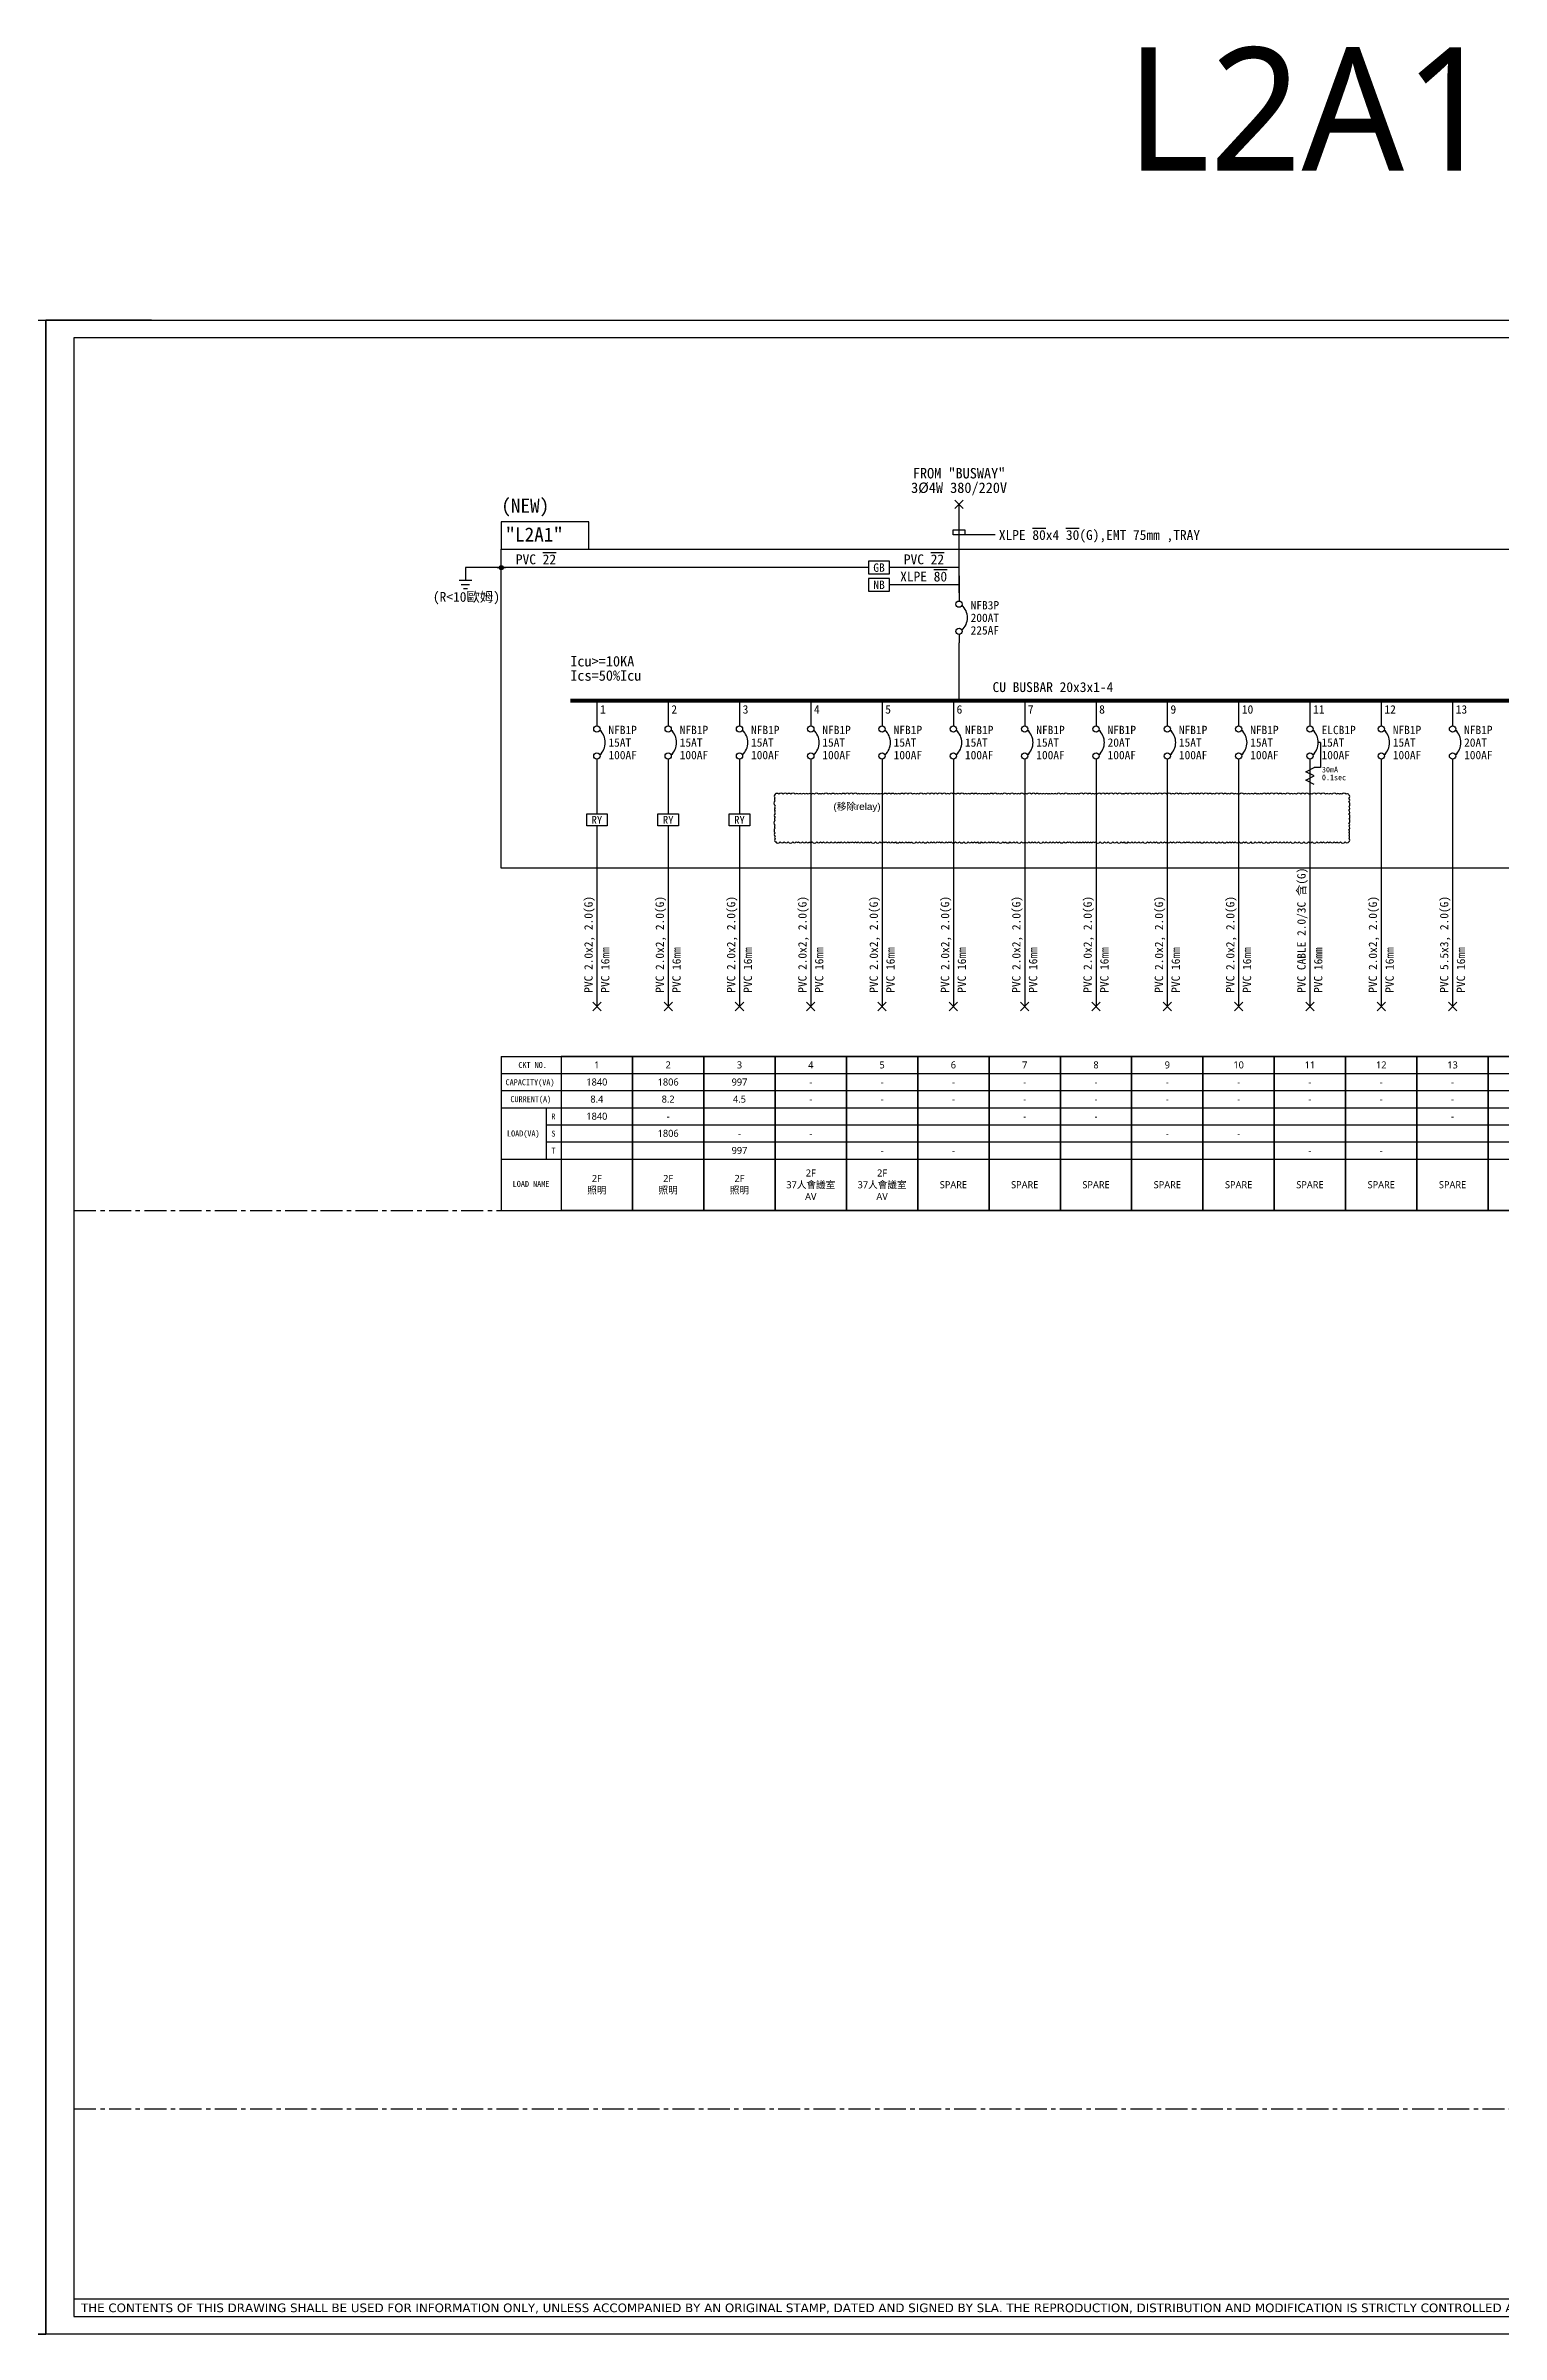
# Model space of a CAD drawing. Header units: millimetres. Extents: x 2201 to 372602, y -460 to 64535.
# Drawn here: x 290602 to 331934, y -460 to 64535 of the extents above; entities that cross this region are included whole.
import ezdxf
from ezdxf.enums import TextEntityAlignment as Align

# ---------------------------------------------------------------- set-up
doc = ezdxf.new("R2010")
doc.units = ezdxf.units.MM
doc.set_wipeout_variables(frame=1)
doc.linetypes.add('CAD TEMPLATE [橫]$0$CENTER', pattern=[2, 1.25, -0.25, 0.25, -0.25])
doc.layers.get('Defpoints').update_dxf_attribs({"color": 9})
for name, color, linetype in [('CAD TEMPLATE [橫]$0$E-PANEL', 4, 'Continuous'), ('CAD TEMPLATE [橫]$0$TEXT', 2, 'Continuous'), ('TI-TXT', 7, 'Continuous')]:
    doc.layers.add(name, color=color, linetype=linetype)
doc.styles.add('A3X$0$SLA-VERDANA', font='verdana.ttf')
doc.styles.add('CAD TEMPLATE [橫]$0$微軟正黑體', font='')
doc.styles.add('CAD TEMPLATE [橫]$0$標楷體', font='kaiu.ttf')
doc.styles.get("Standard").update_dxf_attribs({"font": 'arial.ttf'})
doc.styles.add('微軟正黑體', font='')
doc.styles.get('CAD TEMPLATE [橫]$0$微軟正黑體').set_extended_font_data('Microsoft JhengHei')
doc.styles.get('微軟正黑體').set_extended_font_data('Microsoft JhengHei')

# ---------------------------------------------------------------- blocks, each defined once
blk = doc.blocks.new('CAD TEMPLATE [橫]$0$圖框BLOCK')
at = {"color": 8, "linetype": 'CAD TEMPLATE [橫]$0$CENTER', "ltscale": 1000}
for p, q in [((1600, -50563), (142000, -50563)), ((1600, -101600), (142000, -101600))]:
    blk.add_line(p, q, dxfattribs=at)
blk.add_line((142000, -112400), (1600, -112400))
for points in [[(6000, 0), (0, 0), (0, -6000)], [(158000, -114400), (164000, -114400), (164000, -108400)]]:
    blk.add_lwpolyline(points)
blk.add_lwpolyline([(142000, -1000), (1600, -1000), (1600, -113400), (142000, -113400)], close=True)
at = {"layer": 'Defpoints', "ltscale": 1000}
blk.add_lwpolyline([(0, 0), (164000, 0), (164000, -114400), (0, -114400)], close=True, dxfattribs=at)
at = {"style": 'A3X$0$SLA-VERDANA'}
blk.add_text('THE CONTENTS OF THIS DRAWING SHALL BE USED FOR INFORMATION ONLY, UNLESS ACCOMPANIED BY AN ORIGINAL STAMP, DATED AND SIGNED BY SLA. THE REPRODUCTION, DISTRIBUTION AND MODIFICATION IS STRICTLY CONTROLLED AND MUST BE WITH PRIOR APPROVAL. NO LIABILITY CAN BE ATTRIBUTED TO SL+A International Asia FOR ANY IMPROPER OR ILLICIT USE.', height=490, dxfattribs=at).set_placement((2000, -112900), align=Align.MIDDLE_LEFT)
blk = doc.blocks.new('CAD TEMPLATE [橫]$0$DOT')
blk.add_line((-1, 0), (1, 0))
for radius in [0.5, 0.25]:
    blk.add_circle((0, 0), radius)
blk = doc.blocks.new('CAD TEMPLATE [橫]$0$GND')
for p, q in [((-1.5, 0), (1.5, 0)), ((-1, -1), (1, -1)), ((-0.5, -2), (0.5, -2))]:
    blk.add_line(p, q)
blk = doc.blocks.new('CAD TEMPLATE [橫]$0$NFB')
at = {"color": 7}
for p, q in [((-6, 0), (-4, 0)), ((4, 0), (6, 0))]:
    blk.add_line(p, q, dxfattribs=at)
for centre in [(-3.25, 0), (3.25, 0)]:
    blk.add_circle(centre, 0.75, dxfattribs=at)
blk.add_arc((0, -2.0625), 4.0625, 42.832341, 137.167659, dxfattribs=at)
blk = doc.blocks.new('CAD TEMPLATE [橫]$0$XPT')
for p, q in [((-1, 1), (1, -1)), ((1, 1), (-1, -1))]:
    blk.add_line(p, q)
blk = doc.blocks.new('*U43')
at = {"color": 0, "linetype": 'Continuous'}
blk.add_line((257778, -111657), (257778, -111522), dxfattribs=at)
at = {"linetype": 'Continuous'}
for p, q in [((257778, -114660), (257778, -111657)), ((257778, -113769), (240255, -113771)), ((240255, -113771), (240255, -114216)), ((257778, -118494), (257778, -116442))]:
    blk.add_line(p, q, dxfattribs=at)
blk.add_lwpolyline([(259057, -112606), (257573, -112606), (257573, -112434), (257979, -112434), (257979, -112606)])
at = {"color": 0, "xscale": 150, "yscale": 150, "zscale": 150}
blk.add_blockref('CAD TEMPLATE [橫]$0$XPT', (257778, -111522), dxfattribs=at)
at = {"xscale": 148.5, "yscale": 148.5, "zscale": 148.5}
for name, p in [('CAD TEMPLATE [橫]$0$DOT', (241527, -113771)), ('CAD TEMPLATE [橫]$0$GND', (240255, -114216))]:
    blk.add_blockref(name, p, dxfattribs=at)
at = {"xscale": 148.5, "yscale": 148.5, "zscale": 148.5, "rotation": 270}
blk.add_blockref('CAD TEMPLATE [橫]$0$NFB', (257778, -115551), dxfattribs=at)
blk = doc.blocks.new('*U40')
at = {"color": 7, "linetype": 'Continuous'}
blk.add_line((0, 0), (0, -594), dxfattribs=at)
at = {"color": 7, "xscale": 148.5, "yscale": 148.5, "zscale": 148.5, "rotation": 270}
blk.add_blockref('CAD TEMPLATE [橫]$0$NFB', (0, -1485), dxfattribs=at)
at = {"color": 7, "style": 'CAD TEMPLATE [橫]$0$標楷體'}
for s, p in [('NFB1P', (410, -1188)), ('15AT', (410, -1634)), ('100AF', (410, -2079))]:
    blk.add_text(s, height=297, dxfattribs=at).set_placement(p)
blk = doc.blocks.new('*U47')
at = {"linetype": 'Continuous'}
for p, q in [((210435, -120870), (210435, -122513)), ((210435, -122936), (210435, -129351))]:
    blk.add_line(p, q, dxfattribs=at)
at = {"ltscale": 1000}
blk.add_lwpolyline([(210073, -122513), (210797, -122513), (210797, -122936), (210073, -122936)], close=True, dxfattribs=at)
at = {"style": 'CAD TEMPLATE [橫]$0$標楷體'}
blk.add_text('RY', height=280, dxfattribs=at).set_placement((210435, -122724), align=Align.MIDDLE_CENTER)
blk = doc.blocks.new('*U18')
at = {"xscale": 148.5, "yscale": 148.5, "zscale": 148.5}
blk.add_blockref('CAD TEMPLATE [橫]$0$XPT', (210435, -126739), dxfattribs=at)
blk = doc.blocks.new('*U14')
blk.add_wipeout([(-3214, -388), (-2471, -388), (-2471, -834), (-3214, -834)])
for p, q in [((-2471, -388), (-3214, -388)), ((-3214, -388), (-3214, -834)), ((-2471, -834), (-2471, -388)), ((-3214, -834), (-2471, -834))]:
    blk.add_line(p, q)
at = {"linetype": 'Continuous'}
blk.add_line((0, -611), (-2471, -611), dxfattribs=at)
at = {"style": 'CAD TEMPLATE [橫]$0$標楷體'}
blk.add_text('GB', height=300, dxfattribs=at).set_placement((-2842, -611), align=Align.MIDDLE)
blk.add_wipeout([(-3214, -999), (-2471, -999), (-2471, -1444), (-3214, -1444)])
for p, q in [((-2471, -999), (-3214, -999)), ((-3214, -999), (-3214, -1444)), ((-3214, -1444), (-2471, -1444)), ((-2471, -1444), (-2471, -999))]:
    blk.add_line(p, q)
at = {"linetype": 'Continuous'}
blk.add_line((0, -1222), (-2471, -1222), dxfattribs=at)
at = {"style": 'CAD TEMPLATE [橫]$0$標楷體'}
blk.add_text('NB', height=300, dxfattribs=at).set_placement((-2842, -1222), align=Align.MIDDLE)
blk = doc.blocks.new('*U66')
at = {"layer": 'CAD TEMPLATE [橫]$0$TEXT', "color": 0, "style": 'CAD TEMPLATE [橫]$0$標楷體'}
for s, height, p in [('PVC 2.0x2, 2.0(G)', 297.03, (-150, -4419)), ('PVC 16mm', 297, (444, -4419))]:
    blk.add_text(s, height=height, rotation=90, dxfattribs=at).set_placement(p)
blk = doc.blocks.new('*U28')
at = {"color": 7, "linetype": 'Continuous'}
blk.add_line((0, 0), (0, -594), dxfattribs=at)
at = {"color": 7, "xscale": 148.5, "yscale": 148.5, "zscale": 148.5, "rotation": 270}
blk.add_blockref('CAD TEMPLATE [橫]$0$NFB', (0, -1485), dxfattribs=at)
blk.add_blockref('CAD TEMPLATE [橫]$0$NFB', (0, -1485), dxfattribs=at)
at = {"color": 7, "style": 'CAD TEMPLATE [橫]$0$標楷體'}
for s, p in [('20AT', (410, -1634)), ('NFB1P', (410, -1188)), ('100AF', (410, -2079))]:
    blk.add_text(s, height=297, dxfattribs=at).set_placement(p)
blk = doc.blocks.new('*U20')
at = {"style": 'CAD TEMPLATE [橫]$0$標楷體'}
for s, height, p in [('Icu>=10KA', 371.2, (0, 1215)), ('Ics=50%%%Icu', 371.25, (0, 708))]:
    blk.add_text(s, height=height, dxfattribs=at).set_placement(p)
blk = doc.blocks.new('*U67')
at = {"color": 7, "linetype": 'Continuous'}
blk.add_line((0, 0), (0, -594), dxfattribs=at)
at = {"color": 7, "xscale": 148.5, "yscale": 148.5, "zscale": 148.5, "rotation": 270}
blk.add_blockref('CAD TEMPLATE [橫]$0$NFB', (0, -1485), dxfattribs=at)
at = {"color": 7, "style": 'CAD TEMPLATE [橫]$0$標楷體'}
for s, p in [('200AT', (410, -1634)), ('NFB3P', (410, -1188)), ('225AF', (410, -2079))]:
    blk.add_text(s, height=297, dxfattribs=at).set_placement(p)
blk = doc.blocks.new('*U44')
at = {"color": 6, "style": 'CAD TEMPLATE [橫]$0$標楷體'}
blk.add_text('(NEW)', height=500, dxfattribs=at).set_placement((0, 326))
at = {"style": 'CAD TEMPLATE [橫]$0$標楷體'}
blk.add_text('3Ø4W 380/220V', height=371.25, dxfattribs=at).set_placement((16250, 1027), align=Align.CENTER)
blk = doc.blocks.new('*U24')
at = {"style": 'CAD TEMPLATE [橫]$0$標楷體'}
blk.add_text('(R<10歐姆)', height=350, dxfattribs=at).set_placement((1227, -1290), align=Align.RIGHT)
blk = doc.blocks.new('*U25')
at = {"ltscale": 1000}
blk.add_lwpolyline([(210435, -120870), (210435, -129351)], dxfattribs=at)
blk = doc.blocks.new('CAD TEMPLATE [橫]$0$LOAD_HEADER1')
for p, q in [((0, 0), (0, -36)), ((0, 0), (14, 0)), ((14, 0), (14, -36)), ((0, -4), (14, -4)), ((0, -8), (14, -8)), ((0, -12), (14, -12)), ((10.5, -12), (10.5, -24)), ((10.5, -16), (14, -16)), ((10.5, -20), (14, -20)), ((0, -24), (14, -24)), ((0, -36), (14, -36))]:
    blk.add_line(p, q)
at = {"style": 'CAD TEMPLATE [橫]$0$標楷體'}
for s, p in [('CAPACITY(VA)', (1, -6.74)), ('CKT NO.', (3.98, -2.71)), ('CURRENT(A)', (2.13, -10.7)), ('R', (11.71, -14.75)), ('LOAD(VA)', (1.33, -18.72)), ('T', (11.71, -22.75)), ('S', (11.71, -18.75)), ('LOAD NAME', (2.66, -30.5))]:
    blk.add_text(s, height=1.4, dxfattribs=at).set_placement(p)
blk = doc.blocks.new('*U46')
at = {"color": 7}
for p, q in [((2126.25, 5467.5), (2126.25, 0)), ((4657.5, 5467.5), (4657.5, 0)), ((7188.75, 5467.5), (7188.75, 0)), ((9720, 5467.5), (9720, 0)), ((12251.25, 5467.5), (12251.25, 0)), ((14782.5, 5467.5), (14782.5, 0)), ((17313.75, 5467.5), (17313.75, 0)), ((19845, 5467.5), (19845, 0)), ((22376.25, 5467.5), (22376.25, 0)), ((24907.5, 5467.5), (24907.5, 0)), ((27438.75, 5467.5), (27438.75, 0)), ((29970, 5467.5), (29970, 0)), ((32501.25, 5467.5), (32501.25, 0)), ((35032.5, 5467.5), (35032.5, 0)), ((2126.25, 4860), (4657.5, 4860)), ((2126.25, 4252.5), (4657.5, 4252.5)), ((4657.5, 4860), (7188.75, 4860)), ((4657.5, 4252.5), (7188.75, 4252.5)), ((7188.75, 4860), (9720, 4860)), ((7188.75, 4252.5), (9720, 4252.5)), ((9720, 4860), (12251.25, 4860)), ((9720, 4252.5), (12251.25, 4252.5)), ((12251.25, 4860), (14782.5, 4860)), ((12251.25, 4252.5), (14782.5, 4252.5)), ((14782.5, 4860), (17313.75, 4860)), ((14782.5, 4252.5), (17313.75, 4252.5)), ((17313.75, 4860), (19845, 4860)), ((17313.75, 4252.5), (19845, 4252.5)), ((19845, 4860), (22376.25, 4860)), ((19845, 4252.5), (22376.25, 4252.5)), ((22376.25, 4860), (24907.5, 4860)), ((22376.25, 4252.5), (24907.5, 4252.5)), ((24907.5, 4860), (27438.75, 4860)), ((24907.5, 4252.5), (27438.75, 4252.5)), ((27438.75, 4860), (29970, 4860)), ((27438.75, 4252.5), (29970, 4252.5)), ((29970, 4860), (32501.25, 4860)), ((29970, 4252.5), (32501.25, 4252.5)), ((32501.25, 4860), (35032.5, 4860)), ((32501.25, 4252.5), (35032.5, 4252.5)), ((35032.5, 4860), (37563.75, 4860)), ((35032.5, 4252.5), (37563.75, 4252.5)), ((2126.25, 3645), (4657.5, 3645)), ((4657.5, 3645), (7188.75, 3645)), ((7188.75, 3645), (9720, 3645)), ((9720, 3645), (12251.25, 3645)), ((12251.25, 3645), (14782.5, 3645)), ((14782.5, 3645), (17313.75, 3645)), ((17313.75, 3645), (19845, 3645)), ((19845, 3645), (22376.25, 3645)), ((22376.25, 3645), (24907.5, 3645)), ((24907.5, 3645), (27438.75, 3645)), ((27438.75, 3645), (29970, 3645)), ((29970, 3645), (32501.25, 3645)), ((32501.25, 3645), (35032.5, 3645)), ((35032.5, 3645), (37563.75, 3645)), ((2126.25, 3037.5), (4657.5, 3037.5)), ((4657.5, 3037.5), (7188.75, 3037.5)), ((7188.75, 3037.5), (9720, 3037.5)), ((9720, 3037.5), (12251.25, 3037.5)), ((12251.25, 3037.5), (14782.5, 3037.5)), ((14782.5, 3037.5), (17313.75, 3037.5)), ((17313.75, 3037.5), (19845, 3037.5)), ((19845, 3037.5), (22376.25, 3037.5)), ((22376.25, 3037.5), (24907.5, 3037.5)), ((24907.5, 3037.5), (27438.75, 3037.5)), ((27438.75, 3037.5), (29970, 3037.5)), ((29970, 3037.5), (32501.25, 3037.5)), ((32501.25, 3037.5), (35032.5, 3037.5)), ((35032.5, 3037.5), (37563.75, 3037.5)), ((2126.25, 2430), (4657.5, 2430)), ((2126.25, 1822.5), (4657.5, 1822.5)), ((4657.5, 2430), (7188.75, 2430)), ((4657.5, 1822.5), (7188.75, 1822.5)), ((7188.75, 2430), (9720, 2430)), ((7188.75, 1822.5), (9720, 1822.5)), ((9720, 2430), (12251.25, 2430)), ((9720, 1822.5), (12251.25, 1822.5)), ((12251.25, 2430), (14782.5, 2430)), ((12251.25, 1822.5), (14782.5, 1822.5)), ((14782.5, 2430), (17313.75, 2430)), ((14782.5, 1822.5), (17313.75, 1822.5)), ((17313.75, 2430), (19845, 2430)), ((17313.75, 1822.5), (19845, 1822.5)), ((19845, 2430), (22376.25, 2430)), ((19845, 1822.5), (22376.25, 1822.5)), ((22376.25, 2430), (24907.5, 2430)), ((22376.25, 1822.5), (24907.5, 1822.5)), ((24907.5, 2430), (27438.75, 2430)), ((24907.5, 1822.5), (27438.75, 1822.5)), ((27438.75, 2430), (29970, 2430)), ((27438.75, 1822.5), (29970, 1822.5)), ((29970, 2430), (32501.25, 2430)), ((29970, 1822.5), (32501.25, 1822.5)), ((32501.25, 2430), (35032.5, 2430)), ((32501.25, 1822.5), (35032.5, 1822.5)), ((35032.5, 2430), (37563.75, 2430)), ((35032.5, 1822.5), (37563.75, 1822.5))]:
    blk.add_line(p, q, dxfattribs=at)
at = {"ltscale": 1000}
for p, q in [((4657.5, 0), (4657.5, 5467.5)), ((7188.75, 0), (7188.75, 5467.5)), ((9720, 0), (9720, 5467.5)), ((12251.25, 0), (12251.25, 5467.5)), ((14782.5, 0), (14782.5, 5467.5)), ((17313.75, 0), (17313.75, 5467.5)), ((19845, 0), (19845, 5467.5)), ((22376.25, 0), (22376.25, 5467.5)), ((24907.5, 0), (24907.5, 5467.5)), ((27438.75, 0), (27438.75, 5467.5)), ((29970, 0), (29970, 5467.5)), ((32501.25, 0), (32501.25, 5467.5)), ((35032.5, 0), (35032.5, 5467.5))]:
    blk.add_line(p, q, dxfattribs=at)
at = {"color": 7, "ltscale": 1000}
for p, q in [((4657.5, 0), (2126.25, 0)), ((7188.75, 0), (4657.5, 0)), ((9720, 0), (7188.75, 0)), ((12251.25, 0), (9720, 0)), ((14782.5, 0), (12251.25, 0)), ((17313.75, 0), (14782.5, 0)), ((19845, 0), (17313.75, 0)), ((22376.25, 0), (19845, 0)), ((24907.5, 0), (22376.25, 0)), ((27438.75, 0), (24907.5, 0)), ((29970, 0), (27438.75, 0)), ((32501.25, 0), (29970, 0)), ((35032.5, 0), (32501.25, 0)), ((37563.75, 0), (35032.5, 0))]:
    blk.add_line(p, q, dxfattribs=at)
for points in [[(0, 23480.46), (3110.83, 23480.46), (3110.83, 24443.9), (0, 24443.9)], [(0, 23480.46), (57813.75, 23480.46), (57813.75, 12146.19), (0, 12146.19)]]:
    blk.add_lwpolyline(points, close=True, dxfattribs=at)
at = {"color": 0, "const_width": 150.36}
blk.add_lwpolyline([(2449.28, 18095.39), (55364.17, 18095.39)], dxfattribs=at)
at = {"color": 7}
for points in [[(4657.5, 5467.5), (2126.25, 5467.5)], [(7188.75, 5467.5), (4657.5, 5467.5)], [(9720, 5467.5), (7188.75, 5467.5)], [(12251.25, 5467.5), (9720, 5467.5)], [(14782.5, 5467.5), (12251.25, 5467.5)], [(17313.75, 5467.5), (14782.5, 5467.5)], [(19845, 5467.5), (17313.75, 5467.5)], [(22376.25, 5467.5), (19845, 5467.5)], [(24907.5, 5467.5), (22376.25, 5467.5)], [(27438.75, 5467.5), (24907.5, 5467.5)], [(29970, 5467.5), (27438.75, 5467.5)], [(32501.25, 5467.5), (29970, 5467.5)], [(35032.5, 5467.5), (32501.25, 5467.5)], [(37563.75, 5467.5), (35032.5, 5467.5)]]:
    blk.add_lwpolyline(points, dxfattribs=at)
at = {"xscale": 151.8750000000045, "yscale": 151.8750000000045, "zscale": 151.8750000000045}
blk.add_blockref('CAD TEMPLATE [橫]$0$LOAD_HEADER1', (0, 5467.5), dxfattribs=at)
blk = doc.blocks.new('*T45')
at = {"linetype": 'ByBlock', "lineweight": -2, "transparency": 16777216}
for p, q in [((0, 0), (44550, 0)), ((0, 0), (0, -4374)), ((2025, 0), (2025, -4374)), ((4050, 0), (4050, -4374)), ((6075, 0), (6075, -4374)), ((8100, 0), (8100, -4374)), ((10125, 0), (10125, -4374)), ((12150, 0), (12150, -4374)), ((14175, 0), (14175, -4374)), ((16200, 0), (16200, -4374)), ((18225, 0), (18225, -4374)), ((20250, 0), (20250, -4374)), ((22275, 0), (22275, -4374)), ((24300, 0), (24300, -4374)), ((26325, 0), (26325, -4374)), ((28350, 0), (28350, -4374)), ((30375, 0), (30375, -4374)), ((32400, 0), (32400, -4374)), ((34425, 0), (34425, -4374)), ((36450, 0), (36450, -4374)), ((38475, 0), (38475, -4374)), ((40500, 0), (40500, -4374)), ((42525, 0), (42525, -4374)), ((44550, 0), (44550, -4374)), ((0, -486), (44550, -486)), ((0, -972), (44550, -972)), ((0, -1458), (44550, -1458)), ((0, -1944), (44550, -1944)), ((0, -2430), (44550, -2430)), ((0, -2916), (44550, -2916)), ((0, -4374), (44550, -4374))]:
    blk.add_line(p, q, dxfattribs=at)
at = {"color": 0, "transparency": 16777216, "char_height": 200, "width": 2022, "attachment_point": 5, "style": '微軟正黑體'}
for s, insert in [('{\\f微軟正黑體|b0|i0|c136;1840', (1012.5, -729)), ('{\\f微軟正黑體|b0|i0|c136;1', (1012.5, -243)), ('{\\f微軟正黑體|b0|i0|c136;1806', (3037.5, -729)), ('{\\f微軟正黑體|b0|i0|c136;2', (3037.5, -243)), ('{\\f微軟正黑體|b0|i0|c136;997', (5062.5, -729)), ('{\\f微軟正黑體|b0|i0|c136;3', (5062.5, -243)), ('{\\f微軟正黑體|b0|i0|c136;4', (7087.5, -243)), ('{\\f微軟正黑體|b0|i0|c136;5', (9112.5, -243)), ('{\\f微軟正黑體|b0|i0|c136;6', (11137.5, -243)), ('{\\f微軟正黑體|b0|i0|c136;7', (13162.5, -243)), ('{\\f微軟正黑體|b0|i0|c136;8', (15187.5, -243)), ('{\\f微軟正黑體|b0|i0|c136;9', (17212.5, -243)), ('{\\f微軟正黑體|b0|i0|c136;10', (19237.5, -243)), ('{\\f微軟正黑體|b0|i0|c136;11', (21262.5, -243)), ('{\\f微軟正黑體|b0|i0|c136;12', (23287.5, -243)), ('{\\f微軟正黑體|b0|i0|c136;13', (25312.5, -243)), ('{\\f微軟正黑體|b0|i0|c136;14', (27337.5, -243)), ('{\\f微軟正黑體|b0|i0|c136;15', (29362.5, -243)), ('{\\f微軟正黑體|b0|i0|c136;64002', (31387.5, -729)), ('{\\f微軟正黑體|b0|i0|c136;16', (31387.5, -243)), ('{\\f微軟正黑體|b0|i0|c136;1000', (33412.5, -729)), ('{\\f微軟正黑體|b0|i0|c136;17', (33412.5, -243)), ('{\\f微軟正黑體|b0|i0|c136;1000', (35437.5, -729)), ('{\\f微軟正黑體|b0|i0|c136;18', (35437.5, -243)), ('{\\f微軟正黑體|b0|i0|c136;1000', (37462.5, -729)), ('{\\f微軟正黑體|b0|i0|c136;19', (37462.5, -243)), ('{\\f微軟正黑體|b0|i0|c136;1000', (39487.5, -729)), ('{\\f微軟正黑體|b0|i0|c136;20', (39487.5, -243)), ('{\\f微軟正黑體|b0|i0|c136;21', (41512.5, -243)), ('{\\f微軟正黑體|b0|i0|c136;TOTAL', (43537.5, -243)), ('{\\f微軟正黑體|b0|i0|c136;72645', (43537.5, -729)), ('{\\f微軟正黑體|b0|i0|c136;8.4', (1012.5, -1215)), ('{\\f微軟正黑體|b0|i0|c136;8.2', (3037.5, -1215)), ('{\\f微軟正黑體|b0|i0|c136;4.5', (5062.5, -1215)), ('{\\f微軟正黑體|b0|i0|c136;-', (7087.5, -729)), ('{\\f微軟正黑體|b0|i0|c136;-', (7087.5, -1215)), ('{\\f微軟正黑體|b0|i0|c136;-', (9112.5, -729)), ('{\\f微軟正黑體|b0|i0|c136;-', (9112.5, -1215)), ('{\\f微軟正黑體|b0|i0|c136;-', (11137.5, -729)), ('{\\f微軟正黑體|b0|i0|c136;-', (11137.5, -1215)), ('{\\f微軟正黑體|b0|i0|c136;-', (13162.5, -729)), ('{\\f微軟正黑體|b0|i0|c136;-', (13162.5, -1215)), ('{\\f微軟正黑體|b0|i0|c136;-', (15187.5, -729)), ('{\\f微軟正黑體|b0|i0|c136;-', (15187.5, -1215)), ('{\\f微軟正黑體|b0|i0|c136;-', (17212.5, -729)), ('{\\f微軟正黑體|b0|i0|c136;-', (17212.5, -1215)), ('{\\f微軟正黑體|b0|i0|c136;-', (19237.5, -729)), ('{\\f微軟正黑體|b0|i0|c136;-', (19237.5, -1215)), ('{\\f微軟正黑體|b0|i0|c136;-', (21262.5, -729)), ('{\\f微軟正黑體|b0|i0|c136;-', (21262.5, -1215)), ('{\\f微軟正黑體|b0|i0|c136;-', (23287.5, -729)), ('{\\f微軟正黑體|b0|i0|c136;-', (23287.5, -1215)), ('{\\f微軟正黑體|b0|i0|c136;-', (25312.5, -729)), ('{\\f微軟正黑體|b0|i0|c136;-', (25312.5, -1215)), ('{\\f微軟正黑體|b0|i0|c136;-', (27337.5, -729)), ('{\\f微軟正黑體|b0|i0|c136;-', (27337.5, -1215)), ('{\\f微軟正黑體|b0|i0|c136;-', (29362.5, -729)), ('{\\f微軟正黑體|b0|i0|c136;-', (29362.5, -1215)), ('{\\f微軟正黑體|b0|i0|c136;97.0', (31387.5, -1215)), ('{\\f微軟正黑體|b0|i0|c136;4.5', (33412.5, -1215)), ('{\\f微軟正黑體|b0|i0|c136;4.5', (35437.5, -1215)), ('{\\f微軟正黑體|b0|i0|c136;4.5', (37462.5, -1215)), ('{\\f微軟正黑體|b0|i0|c136;4.5', (39487.5, -1215)), ('{\\f微軟正黑體|b0|i0|c136;-', (41512.5, -729)), ('{\\f微軟正黑體|b0|i0|c136;-', (41512.5, -1215)), ('{\\f微軟正黑體|b0|i0|c136;114.4', (43537.5, -1215)), ('{\\f微軟正黑體|b0|i0|c136;1840', (1012.5, -1701)), ('{\\f微軟正黑體|b0|i0|c136;-', (3037.5, -1701)), ('{\\f微軟正黑體|b0|i0|c136;', (5062.5, -1701)), ('{\\f微軟正黑體|b0|i0|c136;', (7087.5, -1701)), ('{\\f微軟正黑體|b0|i0|c136;', (9112.5, -1701)), ('{\\f微軟正黑體|b0|i0|c136;', (11137.5, -1701)), ('{\\f微軟正黑體|b0|i0|c136;-', (13162.5, -1701)), ('{\\f微軟正黑體|b0|i0|c136;-', (15187.5, -1701)), ('{\\f微軟正黑體|b0|i0|c136;', (17212.5, -1701)), ('{\\f微軟正黑體|b0|i0|c136;', (19237.5, -1701)), ('{\\f微軟正黑體|b0|i0|c136;', (21262.5, -1701)), ('{\\f微軟正黑體|b0|i0|c136;', (23287.5, -1701)), ('{\\f微軟正黑體|b0|i0|c136;-', (25312.5, -1701)), ('{\\f微軟正黑體|b0|i0|c136;-', (27337.5, -1701)), ('{\\f微軟正黑體|b0|i0|c136;', (29362.5, -1701)), ('{\\f微軟正黑體|b0|i0|c136;21334', (31387.5, -1701)), ('{\\f微軟正黑體|b0|i0|c136;1000', (33412.5, -1701)), ('{\\f微軟正黑體|b0|i0|c136;1000', (35437.5, -1701)), ('{\\f微軟正黑體|b0|i0|c136;-', (37462.5, -1701)), ('{\\f微軟正黑體|b0|i0|c136;-', (39487.5, -1701)), ('{\\f微軟正黑體|b0|i0|c136;', (41512.5, -1701)), ('{\\f微軟正黑體|b0|i0|c136;25174', (43537.5, -1701)), ('{\\f微軟正黑體|b0|i0|c136;', (1012.5, -2187)), ('{\\f微軟正黑體|b0|i0|c136;1806', (3037.5, -2187)), ('{\\f微軟正黑體|b0|i0|c136;997', (5062.5, -2673)), ('{\\f微軟正黑體|b0|i0|c136;-', (5062.5, -2187)), ('{\\f微軟正黑體|b0|i0|c136;-', (7087.5, -2187)), ('{\\f微軟正黑體|b0|i0|c136;', (9112.5, -2187)), ('{\\f微軟正黑體|b0|i0|c136;', (11137.5, -2187)), ('{\\f微軟正黑體|b0|i0|c136;', (13162.5, -2187)), ('{\\f微軟正黑體|b0|i0|c136;', (15187.5, -2187)), ('{\\f微軟正黑體|b0|i0|c136;-', (17212.5, -2187)), ('{\\f微軟正黑體|b0|i0|c136;-', (19237.5, -2187)), ('{\\f微軟正黑體|b0|i0|c136;', (21262.5, -2187)), ('{\\f微軟正黑體|b0|i0|c136;', (23287.5, -2187)), ('{\\f微軟正黑體|b0|i0|c136;', (25312.5, -2187)), ('{\\f微軟正黑體|b0|i0|c136;', (27337.5, -2187)), ('{\\f微軟正黑體|b0|i0|c136;-', (29362.5, -2187)), ('{\\f微軟正黑體|b0|i0|c136;21334', (31387.5, -2187)), ('{\\f微軟正黑體|b0|i0|c136;21334', (31387.5, -2673)), ('{\\f微軟正黑體|b0|i0|c136;', (33412.5, -2187)), ('{\\f微軟正黑體|b0|i0|c136;', (35437.5, -2187)), ('{\\f微軟正黑體|b0|i0|c136;1000', (37462.5, -2187)), ('{\\f微軟正黑體|b0|i0|c136;1000', (39487.5, -2187)), ('{\\f微軟正黑體|b0|i0|c136;-', (41512.5, -2187)), ('{\\f微軟正黑體|b0|i0|c136;25140', (43537.5, -2187)), ('{\\f微軟正黑體|b0|i0|c136;22331', (43537.5, -2673)), ('{\\f微軟正黑體|b0|i0|c136;', (1012.5, -2673)), ('{\\f微軟正黑體|b0|i0|c136;', (3037.5, -2673)), ('{\\f微軟正黑體|b0|i0|c136;2F^J37人會議室^JAV', (7087.5, -3645)), ('{\\f微軟正黑體|b0|i0|c136;', (7087.5, -2673)), ('{\\f微軟正黑體|b0|i0|c136;2F^J37人會議室^JAV', (9112.5, -3645)), ('{\\f微軟正黑體|b0|i0|c136;-', (9112.5, -2673)), ('{\\f微軟正黑體|b0|i0|c136;-', (11137.5, -2673)), ('{\\f微軟正黑體|b0|i0|c136;', (13162.5, -2673)), ('{\\f微軟正黑體|b0|i0|c136;', (15187.5, -2673)), ('{\\f微軟正黑體|b0|i0|c136;', (17212.5, -2673)), ('{\\f微軟正黑體|b0|i0|c136;', (19237.5, -2673)), ('{\\f微軟正黑體|b0|i0|c136;-', (21262.5, -2673)), ('{\\f微軟正黑體|b0|i0|c136;-', (23287.5, -2673)), ('{\\f微軟正黑體|b0|i0|c136;', (25312.5, -2673)), ('{\\f微軟正黑體|b0|i0|c136;', (27337.5, -2673)), ('{\\f微軟正黑體|b0|i0|c136;', (29362.5, -2673)), ('{\\f微軟正黑體|b0|i0|c136;-', (33412.5, -2673)), ('{\\f微軟正黑體|b0|i0|c136;-', (35437.5, -2673)), ('{\\f微軟正黑體|b0|i0|c136;', (37462.5, -2673)), ('{\\f微軟正黑體|b0|i0|c136;', (39487.5, -2673)), ('{\\f微軟正黑體|b0|i0|c136;', (41512.5, -2673)), ('{\\f微軟正黑體|b0|i0|c136;2F^J照明', (1012.5, -3645)), ('{\\f微軟正黑體|b0|i0|c136;2F^J照明', (3037.5, -3645)), ('{\\f微軟正黑體|b0|i0|c136;2F^J照明', (5062.5, -3645)), ('{\\f微軟正黑體|b0|i0|c136;SPARE', (11137.5, -3645)), ('{\\f微軟正黑體|b0|i0|c136;SPARE', (13162.5, -3645)), ('{\\f微軟正黑體|b0|i0|c136;SPARE', (15187.5, -3645)), ('{\\f微軟正黑體|b0|i0|c136;SPARE', (17212.5, -3645)), ('{\\f微軟正黑體|b0|i0|c136;SPARE', (19237.5, -3645)), ('{\\f微軟正黑體|b0|i0|c136;SPARE', (21262.5, -3645)), ('{\\f微軟正黑體|b0|i0|c136;SPARE', (23287.5, -3645)), ('{\\f微軟正黑體|b0|i0|c136;SPARE', (25312.5, -3645)), ('{\\f微軟正黑體|b0|i0|c136;SPARE', (27337.5, -3645)), ('{\\f微軟正黑體|b0|i0|c136;SPARE', (29362.5, -3645)), ('{\\f微軟正黑體|b0|i0|c136;AC2A1', (31387.5, -3645)), ('{\\f微軟正黑體|b0|i0|c136;全熱交換機', (33412.5, -3645)), ('{\\f微軟正黑體|b0|i0|c136;全熱交換機', (35437.5, -3645)), ('{\\f微軟正黑體|b0|i0|c136;FAN COIL', (37462.5, -3645)), ('{\\f微軟正黑體|b0|i0|c136;FAN COIL', (39487.5, -3645)), ('{\\f微軟正黑體|b0|i0|c136;SPARE', (41512.5, -3645)), ('{\\f微軟正黑體|b0|i0|c136;', (43537.5, -3645))]:
    blk.add_mtext(s, dxfattribs=dict(at, insert=insert))
blk = doc.blocks.new('CAD TEMPLATE [橫]$0$NFB_ELB')
at = {"color": 4}
for p, q in [((-6.13, 0), (-4, 0)), ((0.25, 2.72), (6.63, 2.72)), ((0.25, 2.72), (0.25, 2.13)), ((4.51, 0), (6.63, 0)), ((6.63, 2.72), (6.63, 1.06)), ((7.7, -1.06), (6.63, 1.06)), ((8.76, 1.06), (7.7, -1.06)), ((9.82, -1.06), (8.76, 1.06)), ((10.89, 1.06), (9.82, -1.06))]:
    blk.add_line(p, q, dxfattribs=at)
for centre in [(-3.2, 0), (3.71, 0)]:
    blk.add_circle(centre, 0.798, dxfattribs=at)
blk.add_arc((0.25, -2.19), 4.32, 42.83234, 137.16766, dxfattribs=at)

msp = doc.modelspace()

# ---------------------------------------------------------------- linework, layer by layer
at = {"color": 1}
msp.add_lwpolyline([(311316, 43275, 0.520567), (311316, 43176, 0.520567), (311316, 43090, 0.520567), (311316, 42958, 0.520567), (311316, 42886, 0.520567), (311316, 42804, 0.520567), (311316, 42728, 0.520567), (311316, 42620, 0.520567), (311316, 42534, 0.520567), (311316, 42402, 0.520567), (311316, 42312, 0.520567), (311316, 42182, 0.520567), (311316, 42085, 0.520567), (311316, 42016, 0.520567), (311330, 41925, 0.520567), (311455, 41925, 0.520567), (311569, 41925, 0.520567), (311688, 41925, 0.520567), (311818, 41925, 0.520567), (311913, 41925, 0.520567), (311982, 41925, 0.520567), (312093, 41925, 0.520567), (312191, 41925, 0.520567), (312286, 41925, 0.520567), (312368, 41925, 0.520567), (312499, 41925, 0.520567), (312601, 41925, 0.520567), (312688, 41925, 0.520567), (312792, 41925, 0.520567), (312901, 41925, 0.520567), (313017, 41925, 0.520567), (313110, 41925, 0.520567), (313187, 41925, 0.520567), (313288, 41925, 0.520567), (313376, 41925, 0.520567), (313459, 41925, 0.520567), (313526, 41925, 0.520567), (313598, 41925, 0.520567), (313669, 41925, 0.520567), (313770, 41925, 0.520567), (313878, 41925, 0.520567), (313951, 41925, 0.520567), (314031, 41925, 0.520567), (314163, 41925, 0.520567), (314288, 41925, 0.520567), (314397, 41925, 0.520567), (314466, 41925, 0.520567), (314542, 41925, 0.520567), (314642, 41925, 0.520567), (314728, 41925, 0.520567), (314852, 41925, 0.520567), (314925, 41925, 0.520567), (315030, 41925, 0.520567), (315116, 41925, 0.520567), (315191, 41925, 0.520567), (315320, 41925, 0.520567), (315411, 41925, 0.520567), (315520, 41925, 0.520567), (315644, 41925, 0.520567), (315749, 41925, 0.520567), (315822, 41925, 0.520567), (315918, 41925, 0.520567), (315984, 41925, 0.520567), (316060, 41925, 0.520567), (316175, 41925, 0.520567), (316246, 41925, 0.520567), (316315, 41925, 0.520567), (316437, 41925, 0.520567), (316548, 41925, 0.520567), (316671, 41925, 0.520567), (316798, 41925, 0.520567), (316896, 41925, 0.520567), (316976, 41925, 0.520567), (317058, 41925, 0.520567), (317179, 41925, 0.520567), (317276, 41925, 0.520567), (317385, 41925, 0.520567), (317460, 41925, 0.520567), (317535, 41925, 0.520567), (317646, 41925, 0.520567), (317779, 41925, 0.520567), (317861, 41925, 0.520567), (317984, 41925, 0.520567), (318091, 41925, 0.520567), (318181, 41925, 0.520567), (318311, 41925, 0.520567), (318411, 41925, 0.520567), (318523, 41925, 0.520567), (318614, 41925, 0.520567), (318687, 41925, 0.520567), (318798, 41925, 0.520567), (318924, 41925, 0.520567), (319012, 41925, 0.520567), (319123, 41925, 0.520567), (319213, 41925, 0.520567), (319308, 41925, 0.520567), (319393, 41925, 0.520567), (319516, 41925, 0.520567), (319614, 41925, 0.520567), (319681, 41925, 0.520567), (319773, 41925, 0.520567), (319892, 41925, 0.520567), (319973, 41925, 0.520567), (320051, 41925, 0.520567), (320130, 41925, 0.520567), (320205, 41925, 0.520567), (320276, 41925, 0.520567), (320347, 41925, 0.520567), (320414, 41925, 0.520567), (320542, 41925, 0.520567), (320667, 41925, 0.520567), (320774, 41925, 0.520567), (320904, 41925, 0.520567), (321014, 41925, 0.520567), (321141, 41925, 0.520567), (321222, 41925, 0.520567), (321344, 41925, 0.520567), (321442, 41925, 0.520567), (321536, 41925, 0.520567), (321640, 41925, 0.520567), (321758, 41925, 0.520567), (321891, 41925, 0.520567), (321976, 41925, 0.520567), (322066, 41925, 0.520567), (322144, 41925, 0.520567), (322265, 41925, 0.520567), (322371, 41925, 0.520567), (322446, 41925, 0.520567), (322541, 41925, 0.520567), (322626, 41925, 0.520567), (322733, 41925, 0.520567), (322802, 41925, 0.520567), (322919, 41925, 0.520567), (323005, 41925, 0.520567), (323074, 41925, 0.520567), (323189, 41925, 0.520567), (323290, 41925, 0.520567), (323375, 41925, 0.520567), (323498, 41925, 0.520567), (323586, 41925, 0.520567), (323690, 41925, 0.520567), (323794, 41925, 0.520567), (323917, 41925, 0.520567), (324022, 41925, 0.520567), (324144, 41925, 0.520567), (324231, 41925, 0.520567), (324303, 41925, 0.520567), (324376, 41925, 0.520567), (324494, 41925, 0.520567), (324614, 41925, 0.520567), (324694, 41925, 0.520567), (324819, 41925, 0.520567), (324944, 41925, 0.520567), (325051, 41925, 0.520567), (325127, 41925, 0.520567), (325259, 41925, 0.520567), (325381, 41925, 0.520567), (325485, 41925, 0.520567), (325553, 41925, 0.520567), (325655, 41925, 0.520567), (325759, 41925, 0.520567), (325854, 41925, 0.520567), (325954, 41925, 0.520567), (326086, 41925, 0.520567), (326200, 41925, 0.520567), (326329, 41925, 0.520567), (326457, 41925, 0.520567), (326567, 41925, 0.520567), (326694, 41925, 0.520567), (326811, 41925, 0.520567), (326884, 41925, 0.520567), (326999, 41925, 0.520567), (327076, 41925, 0.520567), (327193, 41925, 0.520567), (327269, 41925, 0.520567), (327371, 41925, 0.520567), (327501, 41925, 0.520567), (327607, 41925, 0.520567), (327607, 42019, 0.520567), (327607, 42106, 0.520567), (327607, 42187, 0.520567), (327607, 42261, 0.520567), (327607, 42372, 0.520567), (327607, 42461, 0.520567), (327607, 42583, 0.520567), (327607, 42706, 0.520567), (327607, 42820, 0.520567), (327607, 42932, 0.520567), (327607, 43053, 0.520567), (327607, 43163, 0.520567), (327607, 43263, 0.520567), (327530, 43275, 0.520567), (327406, 43275, 0.520567), (327337, 43275, 0.520567), (327255, 43275, 0.520567), (327129, 43275, 0.520567), (327035, 43275, 0.520567), (326940, 43275, 0.520567), (326807, 43275, 0.520567), (326682, 43275, 0.520567), (326561, 43275, 0.520567), (326470, 43275, 0.520567), (326353, 43275, 0.520567), (326243, 43275, 0.520567), (326117, 43275, 0.520567), (326023, 43275, 0.520567), (325933, 43275, 0.520567), (325807, 43275, 0.520567), (325717, 43275, 0.520567), (325613, 43275, 0.520567), (325480, 43275, 0.520567), (325358, 43275, 0.520567), (325259, 43275, 0.520567), (325147, 43275, 0.520567), (325067, 43275, 0.520567), (324995, 43275, 0.520567), (324896, 43275, 0.520567), (324807, 43275, 0.520567), (324713, 43275, 0.520567), (324625, 43275, 0.520567), (324501, 43275, 0.520567), (324430, 43275, 0.520567), (324336, 43275, 0.520567), (324227, 43275, 0.520567), (324142, 43275, 0.520567), (324043, 43275, 0.520567), (323916, 43275, 0.520567), (323804, 43275, 0.520567), (323715, 43275, 0.520567), (323608, 43275, 0.520567), (323481, 43275, 0.520567), (323367, 43275, 0.520567), (323263, 43275, 0.520567), (323163, 43275, 0.520567), (323042, 43275, 0.520567), (322951, 43275, 0.520567), (322871, 43275, 0.520567), (322768, 43275, 0.520567), (322659, 43275, 0.520567), (322562, 43275, 0.520567), (322435, 43275, 0.520567), (322308, 43275, 0.520567), (322177, 43275, 0.520567), (322074, 43275, 0.520567), (321995, 43275, 0.520567), (321866, 43275, 0.520567), (321752, 43275, 0.520567), (321643, 43275, 0.520567), (321541, 43275, 0.520567), (321454, 43275, 0.520567), (321335, 43275, 0.520567), (321229, 43275, 0.520567), (321160, 43275, 0.520567), (321033, 43275, 0.520567), (320921, 43275, 0.520567), (320792, 43275, 0.520567), (320689, 43275, 0.520567), (320569, 43275, 0.520567), (320460, 43275, 0.520567), (320379, 43275, 0.520567), (320299, 43275, 0.520567), (320197, 43275, 0.520567), (320075, 43275, 0.520567), (319949, 43275, 0.520567), (319869, 43275, 0.520567), (319787, 43275, 0.520567), (319700, 43275, 0.520567), (319629, 43275, 0.520567), (319512, 43275, 0.520567), (319422, 43275, 0.520567), (319310, 43275, 0.520567), (319216, 43275, 0.520567), (319135, 43275, 0.520567), (319066, 43275, 0.520567), (318969, 43275, 0.520567), (318885, 43275, 0.520567), (318807, 43275, 0.520567), (318706, 43275, 0.520567), (318596, 43275, 0.520567), (318469, 43275, 0.520567), (318376, 43275, 0.520567), (318264, 43275, 0.520567), (318174, 43275, 0.520567), (318096, 43275, 0.520567), (317987, 43275, 0.520567), (317890, 43275, 0.520567), (317773, 43275, 0.520567), (317698, 43275, 0.520567), (317617, 43275, 0.520567), (317506, 43275, 0.520567), (317398, 43275, 0.520567), (317318, 43275, 0.520567), (317247, 43275, 0.520567), (317155, 43275, 0.520567), (317059, 43275, 0.520567), (316955, 43275, 0.520567), (316852, 43275, 0.520567), (316766, 43275, 0.520567), (316680, 43275, 0.520567), (316557, 43275, 0.520567), (316456, 43275, 0.520567), (316377, 43275, 0.520567), (316265, 43275, 0.520567), (316173, 43275, 0.520567), (316058, 43275, 0.520567), (315929, 43275, 0.520567), (315817, 43275, 0.520567), (315708, 43275, 0.520567), (315599, 43275, 0.520567), (315522, 43275, 0.520567), (315391, 43275, 0.520567), (315307, 43275, 0.520567), (315218, 43275, 0.520567), (315086, 43275, 0.520567), (314973, 43275, 0.520567), (314867, 43275, 0.520567), (314780, 43275, 0.520567), (314705, 43275, 0.520567), (314600, 43275, 0.520567), (314495, 43275, 0.520567), (314393, 43275, 0.520567), (314297, 43275, 0.520567), (314226, 43275, 0.520567), (314138, 43275, 0.520567), (314059, 43275, 0.520567), (313961, 43275, 0.520567), (313893, 43275, 0.520567), (313810, 43275, 0.520567), (313727, 43275, 0.520567), (313654, 43275, 0.520567), (313532, 43275, 0.520567), (313419, 43275, 0.520567), (313304, 43275, 0.520567), (313201, 43275, 0.520567), (313107, 43275, 0.520567), (313014, 43275, 0.520567), (312909, 43275, 0.520567), (312823, 43275, 0.520567), (312701, 43275, 0.520567), (312614, 43275, 0.520567), (312546, 43275, 0.520567), (312428, 43275, 0.520567), (312351, 43275, 0.520567), (312253, 43275, 0.520567), (312165, 43275, 0.520567), (312067, 43275, 0.520567), (311974, 43275, 0.520567), (311887, 43275, 0.520567), (311761, 43275, 0.520567), (311660, 43275, 0.520567), (311547, 43275, 0.520567), (311417, 43275, 0.520567)], format="xyb", close=True, dxfattribs=at)
at = {"layer": 'CAD TEMPLATE [橫]$0$E-PANEL'}
msp.add_line((326502, 45935), (326502, 45459), dxfattribs=at)
at = {"layer": 'Defpoints', "ltscale": 1000}
for points in [[(290602, -460), (208602, -460), (208602, 56740), (290602, 56740)], [(372602, -460), (290602, -460), (290602, 56740), (372602, 56740)]]:
    msp.add_lwpolyline(points, close=True, dxfattribs=at)

# ---------------------------------------------------------------- block references
at = {"xscale": 0.7999999999999716, "yscale": 0.7999999999999716, "zscale": 0.7999999999999716}
for name, p in [('*U44', (303538, 51013)), ('*U43', (110316, 140730)), ('*U24', (302520, 49775)), ('*U20', (305497, 45935)), ('*U40', (306252, 45935)), ('*U40', (308277, 45935)), ('*U40', (310302, 45935)), ('*U40', (312327, 45935)), ('*U40', (314352, 45935)), ('*U40', (316377, 45935)), ('*U40', (318402, 45935)), ('*U28', (320427, 45935)), ('*U40', (322452, 45935)), ('*U40', (324477, 45935)), ('*U40', (328527, 45935)), ('*U28', (330552, 45935)), ('*U47', (137904, 140730)), ('*U47', (139929, 140730)), ('*U47', (141954, 140730)), ('*U25', (143979, 140730)), ('*U25', (146004, 140730)), ('*U25', (148029, 140730)), ('*U25', (150054, 140730)), ('*U25', (152079, 140730)), ('*U25', (154104, 140730)), ('*U25', (156129, 140730)), ('*U25', (158154, 140730)), ('*U25', (160179, 140730)), ('*U25', (162204, 140730)), ('*U66', (306252, 41175)), ('*U66', (308277, 41175)), ('*U66', (310302, 41175)), ('*U66', (312327, 41175)), ('*U66', (314352, 41175)), ('*U66', (316377, 41175)), ('*U66', (318402, 41175)), ('*U66', (320427, 41175)), ('*U66', (322452, 41175)), ('*U66', (324477, 41175)), ('*U66', (328527, 41175)), ('*U18', (137904, 138640)), ('*U18', (139929, 138640)), ('*U18', (141954, 138640)), ('*U18', (143979, 138640)), ('*U18', (146004, 138640)), ('*U18', (148029, 138640)), ('*U18', (150054, 138640)), ('*U18', (152079, 138640)), ('*U18', (154104, 138640)), ('*U18', (156129, 138640)), ('*U18', (158154, 138640)), ('*U18', (160179, 138640)), ('*U18', (162204, 138640))]:
    msp.add_blockref(name, p, dxfattribs=at)
msp.add_blockref('*T45', (305239, 35832))
at = {"layer": 'CAD TEMPLATE [橫]$0$E-PANEL', "color": 7, "xscale": 111.7200000000147, "yscale": 111.7200000000147, "zscale": 111.7200000000147, "rotation": 270}
msp.add_blockref('CAD TEMPLATE [橫]$0$NFB_ELB', (326502, 44775), dxfattribs=at)
at = {"layer": 'TI-TXT', "xscale": 0.4999999999999822, "yscale": 0.4999999999999822, "zscale": 0.4999999999999822}
for p in [(208602, 56740), (290602, 56740)]:
    msp.add_blockref('CAD TEMPLATE [橫]$0$圖框BLOCK', p, dxfattribs=at)

# ---------------------------------------------------------------- texts
at = {"color": 5, "style": 'CAD TEMPLATE [橫]$0$標楷體'}
msp.add_text('FROM "BUSWAY"', height=297, dxfattribs=at).set_placement((316538, 52246), align=Align.CENTER)
msp.add_text('"L2A1"', height=400, dxfattribs=at).set_placement((303656, 50455))
at = {"color": 7, "style": 'CAD TEMPLATE [橫]$0$標楷體'}
for s, height, p in [('15AT', 237.6, (326830, 44628)), ('ELCB1P', 237.6, (326833, 44984)), ('100AF', 237.6, (326830, 44271)), ('30mA', 160, (326843, 43897)), ('0.1sec', 160, (326843, 43675))]:
    msp.add_text(s, height=height, dxfattribs=at).set_placement(p)
at = {"color": 1}
msp.add_text('(移除relay)', height=200, dxfattribs=at).set_placement((312971, 42830))
at = {"color": 1, "ltscale": 1000, "insert": (326527, 64486), "char_height": 3500, "attachment_point": 2, "style": 'CAD TEMPLATE [橫]$0$微軟正黑體'}
msp.add_mtext_dynamic_manual_height_columns('L2A1', width=80700, gutter_width=625, heights=[6032], dxfattribs=at)
at = {"layer": 'CAD TEMPLATE [橫]$0$TEXT', "color": 0, "style": 'CAD TEMPLATE [橫]$0$標楷體'}
for s, p in [('XLPE %%O80%%Ox4 %%O30%%O(G),EMT 75mm ,TRAY', (317667, 50501)), ('PVC %%O22', (303951, 49809)), ('CU BUSBAR 20x3x1-4', (317489, 46180))]:
    msp.add_text(s, height=280, dxfattribs=at).set_placement(p)
for s, p in [('1', (306341, 45687)), ('2', (308366, 45687)), ('3', (310391, 45687)), ('4', (312416, 45687)), ('5', (314441, 45687)), ('6', (316466, 45687)), ('7', (318491, 45687)), ('8', (320516, 45687)), ('9', (322541, 45687)), ('10', (324566, 45687)), ('11', (326591, 45687)), ('12', (328616, 45687)), ('13', (330641, 45687))]:
    msp.add_text(s, height=240, dxfattribs=at).set_placement(p, align=Align.MIDDLE_LEFT)
for s, height, p in [('PVC CABLE 2.0/3C 含(G)', 237.63, (326379, 37636)), ('PVC 5.5x3, 2.0(G)', 237.63, (330432, 37640)), ('PVC 16mm', 237.6, (326855, 37636)), ('PVC 16mm', 237.6, (330907, 37640))]:
    msp.add_text(s, height=height, rotation=90, dxfattribs=at).set_placement(p)

# ---------------------------------------------------------------- next in the draw order: block references
at = {"xscale": 0.7999999999999716, "yscale": 0.7999999999999716, "zscale": 0.7999999999999716}
msp.add_blockref('*U14', (316539, 50203), dxfattribs=at)

# ---------------------------------------------------------------- next in the draw order: block references
for name, p in [('*U46', (303538, 31458)), ('*U67', (316538, 49477))]:
    msp.add_blockref(name, p, dxfattribs=at)

# ---------------------------------------------------------------- next in the draw order: texts
at = {"layer": 'CAD TEMPLATE [橫]$0$TEXT', "color": 0, "style": 'CAD TEMPLATE [橫]$0$標楷體'}
for s, p in [('PVC %%O22', (314970, 49809)), ('XLPE %%O80', (314865, 49320))]:
    msp.add_text(s, height=280, dxfattribs=at).set_placement(p)

doc.saveas('drawing.dxf')
